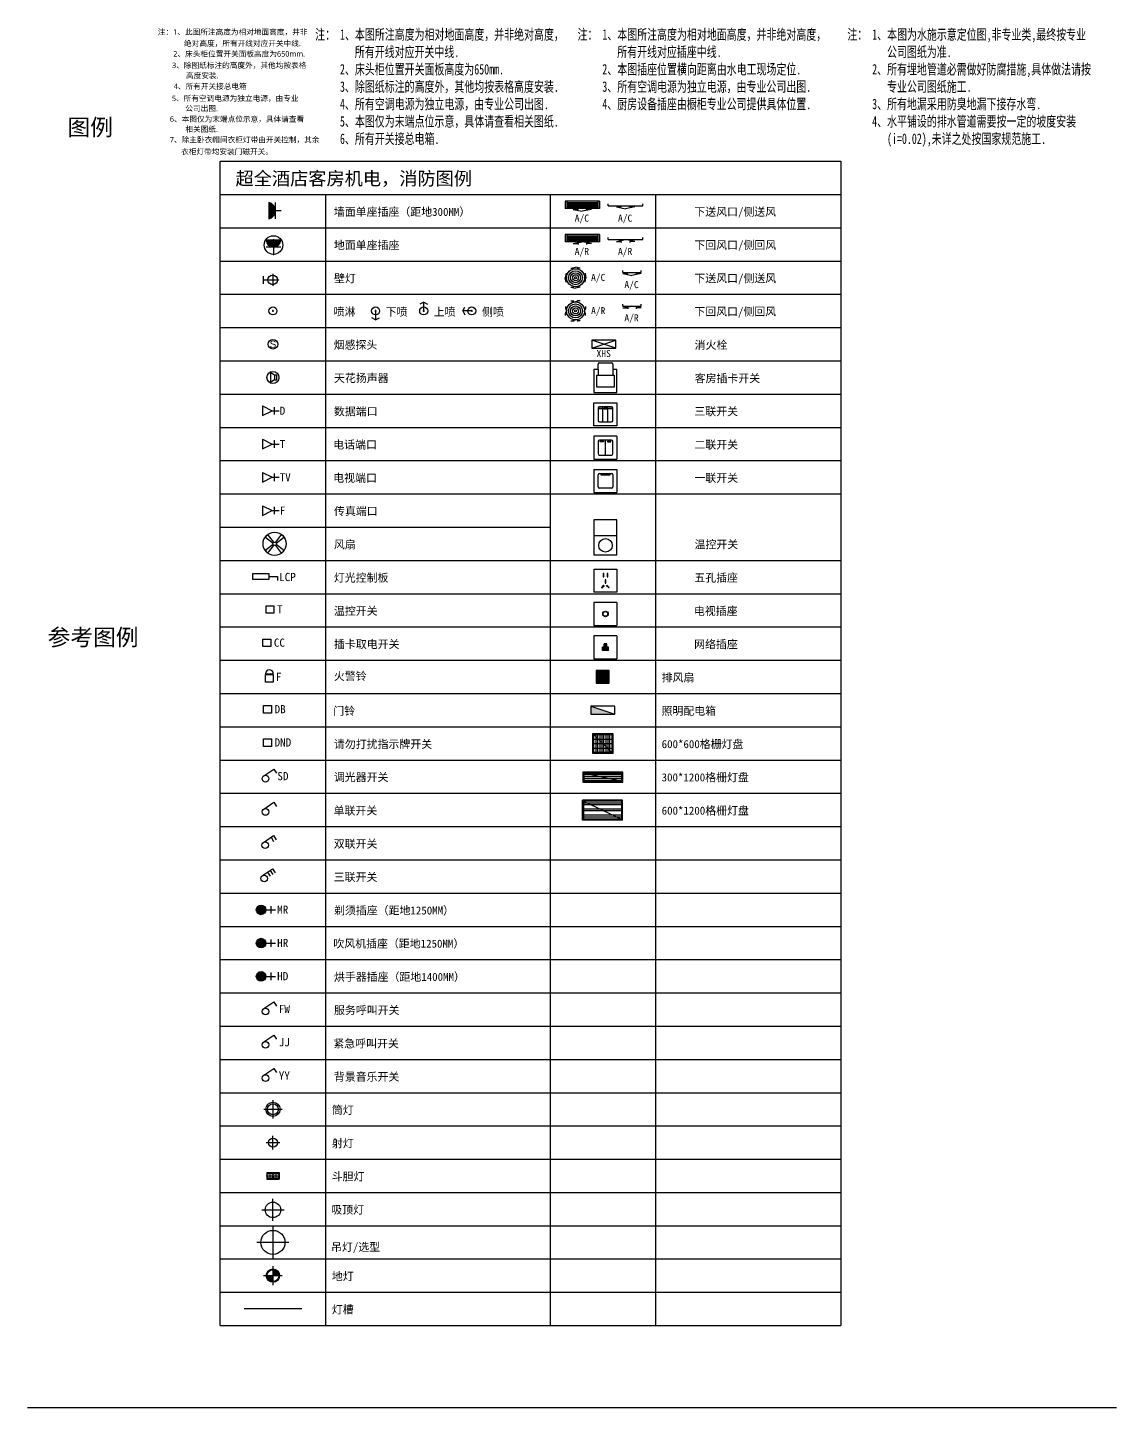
# Model space of a CAD drawing. Header units: millimetres. Extents: x -108685 to 756730, y -311791 to -113.
# Drawn here: x -49350 to -23225, y -223653 to -190552 of the extents above; entities that cross this region are included whole.
import ezdxf
from ezdxf.enums import TextEntityAlignment as Align

# ---------------------------------------------------------------- set-up
doc = ezdxf.new("R2010")
doc.units = ezdxf.units.MM
doc.layers.add('AQ3-【土建墙体】Original_wall', color=160, linetype='Continuous')
doc.layers.add('XX9-【标注引线】Dim', color=44, linetype='Continuous')
doc.styles.add('st', font='SimSun.ttf', dxfattribs={"width": 0.7})
doc.styles.get("Standard").update_dxf_attribs({"font": 'arial.ttf'})
doc.styles.add('文字说明', font='Microsoft YaHei.ttf')
doc.styles.add('黑体', font='simhei.ttf')

msp = doc.modelspace()

# ---------------------------------------------------------------- hatches: boundary and pattern name
at = {"layer": 'XX9-【标注引线】Dim'}
h = msp.add_hatch(color=256, dxfattribs=at)
edge = h.paths.add_edge_path()
edge.add_line((-43560.6, -195138.9), (-43560.6, -194747.8))
edge.add_ellipse((-43606.4, -194943.3), major_axis=(142, -142), ratio=1, start_angle=-31.80759, end_angle=121.80759, ccw=False)
for points in [[(-43624.5, -195646.2, 1), (-43276.2, -195646.2)], [(-35414.3, -205494), (-35414.3, -205413.4), (-35454.6, -205413.4), (-35454.6, -205332.8), (-35515.1, -205332.8), (-35515.1, -205413.4), (-35555.4, -205413.4), (-35555.4, -205494)], [(-43862.3, -211717.6, 1.0000001), (-43631.9, -211717.6, 1.0000001)], [(-43862.3, -212515.6, 1.0000001), (-43631.9, -212515.6, 1.0000001)], [(-43862.3, -213313.6, 1.0000001), (-43631.9, -213313.6, 1.0000001)], [(-43462.7, -220491.9), (-43321.4, -220491.9, 0.4142136), (-43462.7, -220350.5)], [(-43462.7, -220633.2), (-43462.7, -220491.9), (-43604, -220491.9, 0.4142136)]]:
    msp.add_hatch(color=256, dxfattribs=at).paths.add_polyline_path(points)

# ---------------------------------------------------------------- linework, layer by layer
at = {"layer": 'AQ3-【土建墙体】Original_wall'}
msp.add_line((-49349.6, -223653.1), (-23225.1, -223653.1), dxfattribs=at)
at = {"layer": 'XX9-【标注引线】Dim'}
for p, q in [((-44726.7, -221688.9), (-44726.7, -193758.9)), ((-44726.7, -193758.9), (-29838, -193758.9)), ((-29838, -193758.9), (-29838, -221688.9)), ((-44726.7, -221688.9), (-44726.7, -194556.9)), ((-44726.7, -194556.9), (-29838, -194556.9)), ((-42198.7, -194556.9), (-42198.7, -195354.9)), ((-36814.4, -194556.9), (-36814.4, -221688.9)), ((-34286.4, -194556.9), (-34286.4, -195354.9)), ((-43560.6, -194747.8), (-43560.6, -195138.9)), ((-43405.6, -194747.8), (-43405.6, -195138.9)), ((-43405.6, -194943.3), (-43261.7, -194943.3)), ((-35625.1, -194717.7), (-36454.6, -194717.7)), ((-36454.6, -194717.7), (-36454.6, -194890.5)), ((-35625.1, -194890.5), (-36454.6, -194890.5)), ((-36410.7, -194717.7), (-36410.7, -194890.5)), ((-36410.7, -194748.8), (-35669, -194748.8)), ((-36410.7, -194776.5), (-35669, -194776.5)), ((-36410.7, -194804.1), (-35669, -194804.1)), ((-36410.7, -194831.8), (-35669, -194831.8)), ((-36410.7, -194859.4), (-35669, -194859.4)), ((-36261.3, -194912.9), (-36141.8, -194912.9)), ((-36261.3, -194912.9), (-36039.9, -194959.6)), ((-36141.8, -194912.9), (-36141.8, -194890.5)), ((-35818.5, -194912.9), (-36039.9, -194959.6)), ((-35938, -194912.9), (-35938, -194890.5)), ((-35818.5, -194912.9), (-35938, -194912.9)), ((-35669, -194717.7), (-35669, -194890.5)), ((-35625.1, -194717.7), (-35625.1, -194890.5)), ((-35416.7, -194831), (-35416.7, -194783)), ((-35416.7, -194831), (-34587.2, -194831)), ((-35223.3, -194853.4), (-35103.8, -194853.4)), ((-35223.3, -194853.4), (-35001.9, -194900.2)), ((-35103.8, -194853.4), (-35103.8, -194831)), ((-34780.5, -194853.4), (-35001.9, -194900.2)), ((-34900.1, -194853.4), (-34900.1, -194831)), ((-34780.5, -194853.4), (-34900.1, -194853.4)), ((-34587.2, -194831), (-34587.2, -194783)), ((-44726.7, -195354.9), (-29838, -195354.9)), ((-42198.7, -195354.9), (-42198.7, -221688.9)), ((-35625.1, -195515.7), (-36454.6, -195515.7)), ((-36454.6, -195515.7), (-36454.6, -195688.5)), ((-36410.7, -195515.7), (-36410.7, -195688.5)), ((-36410.7, -195546.8), (-35669, -195546.8)), ((-36410.7, -195574.5), (-35669, -195574.5)), ((-36410.7, -195602.1), (-35669, -195602.1)), ((-35669, -195515.7), (-35669, -195688.5)), ((-35625.1, -195515.7), (-35625.1, -195688.5)), ((-35416.7, -195635.5), (-35416.7, -195587.5)), ((-34587.2, -195635.5), (-34587.2, -195587.5)), ((-34286.4, -195354.9), (-34286.4, -221688.9)), ((-43624.5, -195628.8), (-43624.5, -195646.2)), ((-43624.5, -195646.2), (-43276.2, -195646.2)), ((-43276.2, -195820.3), (-43624.5, -195820.3)), ((-43450.4, -195820.3), (-43450.4, -195994.5)), ((-43276.2, -195628.8), (-43276.2, -195646.2)), ((-35625.1, -195688.5), (-36454.6, -195688.5)), ((-36410.7, -195629.8), (-35669, -195629.8)), ((-36410.7, -195657.4), (-35669, -195657.4)), ((-36261.3, -195735.2), (-36039.9, -195688.5)), ((-36261.3, -195735.2), (-36141.8, -195735.2)), ((-36141.8, -195735.2), (-36141.8, -195757.6)), ((-35818.5, -195735.2), (-36039.9, -195688.5)), ((-35938, -195735.2), (-35938, -195757.6)), ((-35818.5, -195735.2), (-35938, -195735.2)), ((-35416.7, -195635.5), (-34587.2, -195635.5)), ((-35223.3, -195682.2), (-35001.9, -195635.5)), ((-35223.3, -195682.2), (-35103.8, -195682.2)), ((-35103.8, -195682.2), (-35103.8, -195704.6)), ((-34780.5, -195682.2), (-35001.9, -195635.5)), ((-34900.1, -195682.2), (-34900.1, -195704.6)), ((-34780.5, -195682.2), (-34900.1, -195682.2)), ((-44726.7, -196152.9), (-29838, -196152.9)), ((-43698.7, -196513), (-43698.7, -196697.3)), ((-43698.7, -196605.1), (-43323.2, -196605.1)), ((-43468.3, -196460.1), (-43468.3, -196750.2)), ((-36429.8, -196441.2), (-36453.1, -196551.9)), ((-36429.8, -196662.6), (-36453.1, -196551.9)), ((-36429.8, -196441.2), (-36429.8, -196500.9)), ((-36429.8, -196500.9), (-36418.6, -196500.9)), ((-36429.8, -196602.8), (-36418.6, -196602.8)), ((-36429.8, -196662.6), (-36429.8, -196602.8)), ((-36313.3, -196324.7), (-36202.6, -196301.3)), ((-36313.3, -196324.7), (-36253.5, -196324.7)), ((-36253.5, -196324.7), (-36253.5, -196335.9)), ((-36091.9, -196324.7), (-36202.6, -196301.3)), ((-36091.9, -196324.7), (-36151.6, -196324.7)), ((-36151.6, -196324.7), (-36151.6, -196335.9)), ((-35975.4, -196500.9), (-35986.6, -196500.9)), ((-35975.4, -196602.8), (-35986.6, -196602.8)), ((-35975.4, -196441.2), (-35975.4, -196500.9)), ((-35975.4, -196441.2), (-35952, -196551.9)), ((-35975.4, -196662.6), (-35952, -196551.9)), ((-35975.4, -196662.6), (-35975.4, -196602.8)), ((-35069.7, -196427), (-35069.7, -196379)), ((-35069.7, -196427), (-34626.9, -196427)), ((-35069.7, -196449.4), (-34950.2, -196449.4)), ((-35069.7, -196449.4), (-34848.3, -196496.2)), ((-34950.2, -196449.4), (-34950.2, -196427)), ((-34626.9, -196449.4), (-34848.3, -196496.2)), ((-34746.4, -196449.4), (-34746.4, -196427)), ((-34626.9, -196449.4), (-34746.4, -196449.4)), ((-34626.9, -196427), (-34626.9, -196379)), ((-36313.3, -196779.1), (-36253.5, -196779.1)), ((-36313.3, -196779.1), (-36202.6, -196802.4)), ((-36253.5, -196779.1), (-36253.5, -196767.9)), ((-36091.9, -196779.1), (-36202.6, -196802.4)), ((-36151.6, -196779.1), (-36151.6, -196767.9)), ((-36091.9, -196779.1), (-36151.6, -196779.1)), ((-44726.7, -196950.9), (-29838, -196950.9)), ((-39846.3, -197139.8), (-39940, -197183.4)), ((-39846.3, -197349.9), (-39846.3, -197139.8)), ((-39846.3, -197139.8), (-39752.6, -197183.4)), ((-38903.6, -197349.9), (-38860, -197256.1)), ((-36441.9, -197239.2), (-36441.9, -197298.9)), ((-36441.9, -197239.2), (-36418.6, -197349.9)), ((-36313.3, -197110.5), (-36253.5, -197110.5)), ((-36313.3, -197110.5), (-36202.6, -197133.9)), ((-36253.5, -197110.5), (-36253.5, -197099.3)), ((-36091.9, -197110.5), (-36202.6, -197133.9)), ((-36151.6, -197110.5), (-36151.6, -197099.3)), ((-36091.9, -197110.5), (-36151.6, -197110.5)), ((-35963.2, -197239.2), (-35986.6, -197349.9)), ((-35963.2, -197239.2), (-35963.2, -197298.9)), ((-35069.7, -197231.5), (-35069.7, -197183.5)), ((-35069.7, -197278.2), (-34848.3, -197231.5)), ((-35069.7, -197231.5), (-34626.9, -197231.5)), ((-35069.7, -197278.2), (-34950.2, -197278.2)), ((-34950.2, -197278.2), (-34950.2, -197300.6)), ((-34626.9, -197278.2), (-34848.3, -197231.5)), ((-34746.4, -197278.2), (-34746.4, -197300.6)), ((-34626.9, -197278.2), (-34746.4, -197278.2)), ((-34626.9, -197231.5), (-34626.9, -197183.5)), ((-40999.1, -197559.9), (-41092.8, -197516.4)), ((-40999.1, -197349.9), (-40999.1, -197559.9)), ((-40999.1, -197559.9), (-40905.4, -197516.4)), ((-38693.5, -197349.9), (-38903.6, -197349.9)), ((-38903.6, -197349.9), (-38860, -197443.6)), ((-36441.9, -197298.9), (-36453.1, -197298.9)), ((-36441.9, -197400.8), (-36453.1, -197400.8)), ((-36441.9, -197460.6), (-36418.6, -197349.9)), ((-36441.9, -197460.6), (-36441.9, -197400.8)), ((-36313.3, -197589.2), (-36202.6, -197565.9)), ((-36313.3, -197589.2), (-36253.5, -197589.2)), ((-36253.5, -197589.2), (-36253.5, -197600.4)), ((-36091.9, -197589.2), (-36202.6, -197565.9)), ((-36091.9, -197589.2), (-36151.6, -197589.2)), ((-36151.6, -197589.2), (-36151.6, -197600.4)), ((-35963.2, -197460.6), (-35986.6, -197349.9)), ((-35963.2, -197298.9), (-35952, -197298.9)), ((-35963.2, -197400.8), (-35952, -197400.8)), ((-35963.2, -197460.6), (-35963.2, -197400.8)), ((-44726.7, -197748.9), (-29838, -197748.9)), ((-35232.3, -198051.9), (-35808.3, -198051.9)), ((-35808.3, -198051.9), (-35808.3, -198243.9)), ((-35232.3, -198242.8), (-35808.3, -198051.9)), ((-35808.3, -198243.9), (-35232.3, -198243.9)), ((-35232.1, -198050.8), (-35808.1, -198050.8)), ((-35808.1, -198050.8), (-35808.1, -198242.8)), ((-35808.1, -198242.8), (-35232.3, -198051.9)), ((-35808.1, -198242.8), (-35232.1, -198242.8)), ((-35232.3, -198243.9), (-35232.3, -198051.9)), ((-35232.1, -198242.8), (-35232.1, -198050.8)), ((-44726.7, -198546.9), (-29838, -198546.9)), ((-35627.4, -198595.2), (-35342.3, -198595.2)), ((-43515.5, -199061.1), (-43515.5, -198830.7)), ((-43429.1, -198888.3), (-43515.5, -198830.7)), ((-43429.1, -198888.3), (-43429.1, -199003.5)), ((-43371.5, -198888.3), (-43429.1, -198888.3)), ((-43371.5, -199003.5), (-43371.5, -198888.3)), ((-35659.8, -198757.2), (-35760.2, -198757.2)), ((-35760.2, -198757.2), (-35760.2, -199308)), ((-35695.4, -199178.4), (-35695.4, -198886.8)), ((-35695.4, -198886.8), (-35274.2, -198886.8)), ((-35659.8, -198757.2), (-35659.8, -198627.6)), ((-35659.8, -198757.2), (-35659.8, -198886.8)), ((-35309.9, -198627.6), (-35309.9, -198757.2)), ((-35209.4, -198757.2), (-35309.9, -198757.2)), ((-35309.9, -198757.2), (-35309.9, -198886.8)), ((-35274.2, -198886.8), (-35274.2, -199178.4)), ((-35209.4, -199308), (-35209.4, -198757.2)), ((-35209.4, -199308), (-35209.4, -198757.2)), ((-43429.1, -199003.5), (-43515.5, -199061.1)), ((-43428.9, -199002.4), (-43515.3, -199060)), ((-43429.1, -199003.5), (-43371.5, -199003.5)), ((-43428.9, -199002.4), (-43371.3, -199002.4)), ((-35274.2, -199178.4), (-35695.4, -199178.4)), ((-44726.7, -199344.9), (-29838, -199344.9)), ((-35760.2, -199308), (-35209.4, -199308)), ((-35760.2, -200106), (-35760.2, -199555.2)), ((-35760.2, -199555.2), (-35209.4, -199555.2)), ((-35760.2, -200106), (-35760.2, -199555.2)), ((-35209.4, -199555.2), (-35209.4, -200106)), ((-43712.9, -199629), (-43482.5, -199744.2)), ((-43712.9, -199629), (-43712.9, -199859.4)), ((-43712.9, -199859.4), (-43482.5, -199744.2)), ((-43482.5, -199744.2), (-43316.2, -199744.2)), ((-43430.9, -199654.4), (-43430.9, -199834.1)), ((-35663, -199684.8), (-35663, -199976.4)), ((-35644.7, -199694.7), (-35644.7, -199678.6)), ((-35644.7, -199678.6), (-35562.6, -199678.6)), ((-35562.6, -199694.7), (-35644.7, -199694.7)), ((-35339, -199652.4), (-35630.6, -199652.4)), ((-35562.6, -199678.6), (-35562.6, -199694.7)), ((-35544.2, -200008.8), (-35544.2, -199652.4)), ((-35443.8, -199678.6), (-35525.9, -199678.6)), ((-35525.9, -199678.6), (-35525.9, -199694.7)), ((-35525.9, -199694.7), (-35443.8, -199694.7)), ((-35443.8, -199694.7), (-35443.8, -199678.6)), ((-35425.4, -200008.8), (-35425.4, -199652.4)), ((-35407.1, -199694.7), (-35407.1, -199678.6)), ((-35407.1, -199678.6), (-35325, -199678.6)), ((-35325, -199694.7), (-35407.1, -199694.7)), ((-35325, -199678.6), (-35325, -199694.7)), ((-35306.6, -199976.4), (-35306.6, -199684.8)), ((-44726.7, -200142.9), (-29838, -200142.9)), ((-35209.4, -200106), (-35760.2, -200106)), ((-35630.6, -200008.8), (-35339, -200008.8)), ((-43712.9, -200427), (-43482.5, -200542.2)), ((-43712.9, -200427), (-43712.9, -200657.4)), ((-43712.9, -200657.4), (-43482.5, -200542.2)), ((-43482.5, -200542.2), (-43316.2, -200542.2)), ((-43430.9, -200452.4), (-43430.9, -200632.1)), ((-35760.2, -200353.2), (-35760.2, -200904)), ((-35209.4, -200353.2), (-35760.2, -200353.2)), ((-35663, -200482.8), (-35663, -200774.4)), ((-35339, -200450.4), (-35630.6, -200450.4)), ((-35615, -200492.7), (-35615, -200476.6)), ((-35615, -200476.6), (-35532.9, -200476.6)), ((-35532.9, -200492.7), (-35615, -200492.7)), ((-35532.9, -200476.6), (-35532.9, -200492.7)), ((-35484.8, -200806.8), (-35484.8, -200450.4)), ((-35354.7, -200476.6), (-35436.8, -200476.6)), ((-35436.8, -200476.6), (-35436.8, -200492.7)), ((-35436.8, -200492.7), (-35354.7, -200492.7)), ((-35354.7, -200492.7), (-35354.7, -200476.6)), ((-35306.6, -200774.4), (-35306.6, -200482.8)), ((-35209.4, -200353.2), (-35209.4, -200904)), ((-35760.2, -200904), (-35209.4, -200904)), ((-35630.6, -200806.8), (-35339, -200806.8)), ((-44726.7, -200940.9), (-29838, -200940.9)), ((-43712.9, -201225), (-43482.5, -201340.2)), ((-43712.9, -201225), (-43712.9, -201455.4)), ((-43430.9, -201250.4), (-43430.9, -201430.1)), ((-35760.2, -201151.2), (-35760.2, -201702)), ((-35760.2, -201151.2), (-35209.4, -201151.2)), ((-35630.6, -201248.4), (-35339, -201248.4)), ((-35209.4, -201151.2), (-35209.4, -201702)), ((-43712.9, -201455.4), (-43482.5, -201340.2)), ((-43482.5, -201340.2), (-43316.2, -201340.2)), ((-35663, -201572.4), (-35663, -201280.8)), ((-35589.7, -201290.7), (-35589.7, -201274.6)), ((-35589.7, -201274.6), (-35380, -201274.6)), ((-35380, -201290.7), (-35589.7, -201290.7)), ((-35380, -201274.6), (-35380, -201290.7)), ((-35306.6, -201280.8), (-35306.6, -201572.4)), ((-44726.7, -201738.9), (-29838, -201738.9)), ((-35760.2, -201702), (-35209.4, -201702)), ((-35760.2, -201702), (-35209.4, -201702)), ((-35339, -201604.8), (-35630.6, -201604.8)), ((-43712.9, -202023), (-43482.5, -202138.2)), ((-43712.9, -202023), (-43712.9, -202253.4)), ((-43712.9, -202253.4), (-43482.5, -202138.2)), ((-43482.5, -202138.2), (-43316.2, -202138.2)), ((-43430.9, -202048.4), (-43430.9, -202228.1)), ((-44726.7, -202536.9), (-36814.4, -202536.9)), ((-35760.2, -202358.2), (-35760.2, -203200.6)), ((-35209.4, -202358.2), (-35760.2, -202358.2)), ((-35209.4, -203200.6), (-35209.4, -202358.2)), ((-43624.8, -202791.7), (-43459.3, -202917.5)), ((-43440.4, -202898.6), (-43566.2, -202733.1)), ((-43277.9, -202733.1), (-43403.7, -202898.6)), ((-43384.7, -202917.5), (-43219.3, -202791.7)), ((-35209.4, -202747), (-35760.2, -202747)), ((-43459.3, -202954.2), (-43624.8, -203080.1)), ((-43566.2, -203138.6), (-43440.4, -202973.2)), ((-43403.7, -202973.2), (-43277.9, -203138.6)), ((-43219.3, -203080.1), (-43384.7, -202954.2)), ((-35760.2, -203200.6), (-35209.4, -203200.6)), ((-44726.7, -203334.9), (-29838, -203334.9)), ((-35760.2, -203545.2), (-35209.4, -203545.2)), ((-35760.2, -203545.2), (-35760.2, -204096)), ((-35209.4, -203545.2), (-35209.4, -204096)), ((-43553, -203653.6), (-43953, -203653.6)), ((-43953, -203653.6), (-43953, -203787.6)), ((-43953, -203787.6), (-43553, -203787.6)), ((-43553, -203787.6), (-43553, -203653.6)), ((-43553, -203720.6), (-43357.4, -203720.6)), ((-43357.4, -203720.6), (-43357.4, -203818.8)), ((-35525.1, -203651.4), (-35541.7, -203651.4)), ((-35541.7, -203651.4), (-35541.7, -203725.2)), ((-35541.7, -203725.2), (-35525.1, -203725.2)), ((-35525.1, -203725.2), (-35525.1, -203651.4)), ((-35476.5, -203802.7), (-35493.1, -203802.7)), ((-35493.1, -203802.7), (-35493.1, -203876.5)), ((-35493.1, -203876.5), (-35476.5, -203876.5)), ((-35476.5, -203876.5), (-35476.5, -203802.7)), ((-35427.9, -203651.4), (-35444.5, -203651.4)), ((-35444.5, -203651.4), (-35444.5, -203725.2)), ((-35444.5, -203725.2), (-35427.9, -203725.2)), ((-35427.9, -203725.2), (-35427.9, -203651.4)), ((-44726.7, -204132.9), (-29838, -204132.9)), ((-35209.4, -204096), (-35760.2, -204096)), ((-35530.3, -203929.5), (-35582.5, -203981.7)), ((-35582.5, -203981.7), (-35570.8, -203993.4)), ((-35570.8, -203993.4), (-35518.6, -203941.2)), ((-35518.6, -203941.2), (-35530.3, -203929.5)), ((-35459.4, -203941.2), (-35447.7, -203929.5)), ((-35407.2, -203993.4), (-35459.4, -203941.2)), ((-35447.7, -203929.5), (-35395.5, -203981.7)), ((-35395.5, -203981.7), (-35407.2, -203993.4)), ((-43625.1, -204421.9), (-43438.9, -204421.9)), ((-43625.1, -204602.9), (-43625.1, -204421.9)), ((-43438.9, -204421.9), (-43438.9, -204602.9)), ((-35760.2, -204343.2), (-35760.2, -204894)), ((-35209.4, -204343.2), (-35760.2, -204343.2)), ((-35209.4, -204343.2), (-35209.4, -204894)), ((-43438.9, -204602.9), (-43625.1, -204602.9)), ((-44726.7, -204930.9), (-29838, -204930.9)), ((-43703.2, -205219.9), (-43517, -205219.9)), ((-43703.2, -205400.9), (-43703.2, -205219.9)), ((-43517, -205219.9), (-43517, -205400.9)), ((-35760.2, -204894), (-35209.4, -204894)), ((-35760.2, -205141.2), (-35760.2, -205692)), ((-35209.4, -205141.2), (-35760.2, -205141.2)), ((-35209.4, -205141.2), (-35209.4, -205692)), ((-43517, -205400.9), (-43703.2, -205400.9)), ((-35555.4, -205494), (-35555.4, -205413.4)), ((-35515.1, -205413.4), (-35555.4, -205413.4)), ((-35414.3, -205494), (-35555.4, -205494)), ((-35454.6, -205332.8), (-35515.1, -205332.8)), ((-35515.1, -205413.4), (-35515.1, -205332.8)), ((-35454.6, -205413.4), (-35454.6, -205332.8)), ((-35414.3, -205413.4), (-35454.6, -205413.4)), ((-35414.3, -205494), (-35414.3, -205413.4)), ((-44726.7, -205728.9), (-29838, -205728.9)), ((-35760.2, -205692), (-35209.4, -205692)), ((-43639.7, -206051.5), (-43453.5, -206051.5)), ((-43639.7, -206073), (-43453.5, -206073)), ((-43639.7, -206254), (-43639.7, -206073)), ((-43453.5, -206073), (-43453.5, -206254)), ((-35395.6, -205973.1), (-35705.2, -205973.1)), ((-35705.2, -205973.1), (-35705.2, -206282.7)), ((-35405.2, -205982.7), (-35695.6, -206273.1)), ((-35695.6, -205982.7), (-35405.2, -206273.1)), ((-35405.2, -205982.7), (-35695.6, -205982.7)), ((-35695.6, -205982.7), (-35695.6, -206273.1)), ((-35673.4, -206004.8), (-35428.3, -206004.8)), ((-35673.4, -206250), (-35673.4, -206004.8)), ((-35644.6, -206033.6), (-35457.1, -206033.6)), ((-35644.6, -206221.2), (-35644.6, -206033.6)), ((-35615.8, -206062.4), (-35485.9, -206062.4)), ((-35615.8, -206192.4), (-35615.8, -206062.4)), ((-35485.9, -206192.4), (-35615.8, -206192.4)), ((-35587, -206091.2), (-35514.7, -206091.2)), ((-35587, -206163.6), (-35587, -206091.2)), ((-35514.7, -206163.6), (-35587, -206163.6)), ((-35514.7, -206091.2), (-35514.7, -206163.6)), ((-35485.9, -206062.4), (-35485.9, -206192.4)), ((-35457.1, -206033.6), (-35457.1, -206221.2)), ((-35428.3, -206004.8), (-35428.3, -206250)), ((-35405.2, -206273.1), (-35405.2, -205982.7)), ((-35395.6, -206282.7), (-35395.6, -205973.1)), ((-44726.7, -206526.9), (-29838, -206526.9)), ((-43453.5, -206254), (-43639.7, -206254)), ((-35705.2, -206282.7), (-35395.6, -206282.7)), ((-35695.6, -206273.1), (-35405.2, -206273.1)), ((-35428.3, -206250), (-35673.4, -206250)), ((-35457.1, -206221.2), (-35644.6, -206221.2)), ((-43686.7, -206815.9), (-43500.5, -206815.9)), ((-43686.7, -206996.9), (-43686.7, -206815.9)), ((-43500.5, -206815.9), (-43500.5, -206996.9)), ((-35838.4, -206829.9), (-35262.4, -207021.9)), ((-35262.4, -206829.9), (-35838.4, -206829.9)), ((-35838.4, -206829.9), (-35838.4, -207021.9)), ((-35838.2, -206828.8), (-35262.2, -207020.8)), ((-35262.2, -206828.8), (-35838.2, -206828.8)), ((-35838.2, -206828.8), (-35838.2, -207020.8)), ((-35835.2, -206829.9), (-35262.4, -207021.9)), ((-35262.4, -207021.9), (-35262.4, -206829.9)), ((-35262.2, -207020.8), (-35262.2, -206828.8)), ((-43500.5, -206996.9), (-43686.7, -206996.9)), ((-35838.4, -207021.9), (-35262.4, -207021.9)), ((-35838.2, -207020.8), (-35262.2, -207020.8)), ((-44726.7, -207324.9), (-29838, -207324.9)), ((-35790.7, -207968.8, 0), (-35790.7, -207488.8, 0)), ((-35790.7, -207488.8, 0), (-35310.7, -207488.8, 0)), ((-35766.7, -207944.8, 0), (-35766.7, -207512.8, 0)), ((-35766.7, -207512.8, 0), (-35334.7, -207512.8, 0)), ((-35334.7, -207944.8, 0), (-35766.7, -207512.8, 0)), ((-35715.5, -207512.8, 0), (-35715.5, -207944.8, 0)), ((-35673.9, -207512.8, 0), (-35673.9, -207944.8, 0)), ((-35622.7, -207512.8, 0), (-35622.7, -207944.8, 0)), ((-35571.5, -207512.8, 0), (-35571.5, -207944.8, 0)), ((-35529.9, -207512.8, 0), (-35529.9, -207944.8, 0)), ((-35478.7, -207512.8, 0), (-35478.7, -207944.8, 0)), ((-35427.5, -207512.8, 0), (-35427.5, -207944.8, 0)), ((-35385.9, -207512.8, 0), (-35385.9, -207944.8, 0)), ((-35334.7, -207512.8, 0), (-35334.7, -207944.8, 0)), ((-35310.7, -207488.8, 0), (-35310.7, -207968.8, 0)), ((-43686.7, -207613.9), (-43500.5, -207613.9)), ((-43686.7, -207794.9), (-43686.7, -207613.9)), ((-43500.5, -207794.9), (-43686.7, -207794.9)), ((-43500.5, -207613.9), (-43500.5, -207794.9)), ((-35766.7, -207620.8, 0), (-35334.7, -207620.8, 0)), ((-35766.7, -207728.8, 0), (-35334.7, -207728.8, 0)), ((-35766.7, -207836.8, 0), (-35334.7, -207836.8, 0)), ((-44726.7, -208122.9), (-29838, -208122.9)), ((-35310.7, -207968.8, 0), (-35790.7, -207968.8, 0)), ((-35334.7, -207944.8, 0), (-35766.7, -207944.8, 0)), ((-43682.8, -208501.6), (-43441.8, -208339.7)), ((-43441.8, -208339.7), (-43379.7, -208438.3)), ((-35067.6, -208414.1), (-36027.6, -208414.1)), ((-36027.6, -208414.1), (-36027.6, -208654.1)), ((-35091.6, -208630.1), (-36003.6, -208438.1)), ((-35091.6, -208438.1), (-36003.6, -208438.1)), ((-36003.6, -208438.1), (-36003.6, -208630.1)), ((-36003.6, -208465.3), (-35091.6, -208465.3)), ((-36003.6, -208506.9), (-35091.6, -208506.9)), ((-35091.6, -208630.1), (-35091.6, -208438.1)), ((-35067.6, -208654.1), (-35067.6, -208414.1)), ((-36027.6, -208654.1), (-35067.6, -208654.1)), ((-36003.6, -208561.3), (-35091.6, -208561.3)), ((-36003.6, -208602.9), (-35091.6, -208602.9)), ((-36003.6, -208630.1), (-35091.6, -208630.1)), ((-44726.7, -208920.9), (-29838, -208920.9)), ((-43682.8, -209299.6), (-43441.8, -209137.7)), ((-43441.8, -209137.7), (-43379.7, -209236.3)), ((-36035.6, -209564.2), (-36035.6, -209084.2)), ((-35075.6, -209084.2), (-36035.6, -209084.2)), ((-35099.6, -209108.2), (-36011.6, -209108.2)), ((-36011.6, -209108.2), (-35099.6, -209540.2)), ((-36011.6, -209108.2), (-36011.6, -209540.2)), ((-35099.6, -209158.2), (-36011.6, -209158.2)), ((-35099.6, -209108.2), (-35099.6, -209540.2)), ((-35075.6, -209564.2), (-35075.6, -209084.2)), ((-35099.6, -209199.8), (-36011.6, -209199.8)), ((-35099.6, -209303.4), (-36011.6, -209303.4)), ((-35099.6, -209345), (-36011.6, -209345)), ((-35099.6, -209448.5), (-36011.6, -209448.5)), ((-35099.6, -209490.1), (-36011.6, -209490.1)), ((-44726.7, -209718.9), (-29838, -209718.9)), ((-35075.6, -209564.2), (-36035.6, -209564.2)), ((-35099.6, -209540.2), (-36011.6, -209540.2)), ((-43690.3, -210097.6), (-43449.3, -209935.7)), ((-43507.8, -209975.1), (-43445.7, -210073.6)), ((-43449.3, -209935.7), (-43387.1, -210034.3)), ((-44726.7, -210516.9), (-29838, -210516.9)), ((-43714, -210895.6), (-43473, -210733.7)), ((-43590.1, -210812.4), (-43527.9, -210910.9)), ((-43531.5, -210773.1), (-43469.4, -210871.6)), ((-43473, -210733.7), (-43410.9, -210832.3)), ((-44726.7, -211314.9), (-29838, -211314.9)), ((-43631.9, -211717.6), (-43402.6, -211717.6)), ((-43517.3, -211627.7), (-43517.3, -211807.4)), ((-44726.7, -212112.9), (-29838, -212112.9)), ((-43517.3, -212425.7), (-43517.3, -212605.4)), ((-43631.9, -212515.6), (-43402.6, -212515.6)), ((-44726.7, -212910.9), (-29838, -212910.9)), ((-43631.9, -213313.6), (-43402.6, -213313.6)), ((-43517.3, -213223.7), (-43517.3, -213403.4)), ((-44726.7, -213708.9), (-29838, -213708.9)), ((-43682.8, -214087.6), (-43441.8, -213925.7)), ((-43441.8, -213925.7), (-43379.7, -214024.3)), ((-44726.7, -214506.9), (-29838, -214506.9)), ((-43682.8, -214885.6), (-43441.8, -214723.7)), ((-43441.8, -214723.7), (-43379.7, -214822.3)), ((-44726.7, -215304.9), (-29838, -215304.9)), ((-43682.8, -215683.6), (-43441.8, -215521.7)), ((-43441.8, -215521.7), (-43379.7, -215620.3)), ((-44726.7, -216102.9), (-29838, -216102.9)), ((-43462.7, -216280.4), (-43462.7, -216723.3)), ((-43684.2, -216501.9), (-43241.3, -216501.9)), ((-44726.7, -216900.9), (-29838, -216900.9)), ((-43462.7, -217465.2), (-43462.7, -217135.4)), ((-43627.6, -217298.3), (-43297.9, -217298.3)), ((-44726.7, -217698.9), (-29838, -217698.9)), ((-43610.9, -218019.5), (-43462.1, -218019.5)), ((-43610.9, -218019.5), (-43610.9, -218174.1)), ((-43606.1, -218024.3), (-43462.1, -218024.3)), ((-43606.1, -218024.3), (-43606.1, -218168.3)), ((-43606.1, -218096.3), (-43462.1, -218096.3)), ((-43534.1, -218024.3), (-43534.1, -218168.3)), ((-43462.3, -218025.3), (-43462.3, -218169.3)), ((-43462.3, -218025.3), (-43462.3, -218169.3)), ((-43462.1, -218019.5), (-43313.3, -218019.5)), ((-43462.1, -218024.3), (-43318.1, -218024.3)), ((-43462.1, -218096.3), (-43318.1, -218096.3)), ((-43390.1, -218024.3), (-43390.1, -218168.3)), ((-43318.1, -218024.3), (-43318.1, -218168.3)), ((-43318.1, -218024.3), (-43318.1, -218168.3)), ((-43313.3, -218019.5), (-43313.3, -218174.1)), ((-43610.9, -218174.1), (-43462.3, -218174.1)), ((-43606.3, -218169.3), (-43462.3, -218169.3)), ((-43462.3, -218169.3), (-43318.3, -218169.3)), ((-43462.3, -218174.1), (-43313.3, -218174.1)), ((-44726.7, -218496.9), (-29838, -218496.9)), ((-43462.7, -219181.1), (-43462.7, -218647.8)), ((-43729.4, -218914.4), (-43196.1, -218914.4)), ((-44726.7, -219294.9), (-29838, -219294.9)), ((-43462.7, -219309.6), (-43462.7, -220077.6)), ((-43846.5, -219692.6), (-43078.5, -219692.6)), ((-44726.7, -220092.9), (-29838, -220092.9)), ((-43462.7, -220266.9), (-43462.7, -220716.8)), ((-43687.7, -220491.9), (-43237.8, -220491.9)), ((-44726.7, -220890.9), (-29838, -220890.9)), ((-42771.5, -221289.9), (-44153.9, -221289.9)), ((-44726.7, -221688.9), (-29838, -221688.9))]:
    msp.add_line(p, q, dxfattribs=at)
for centre, radius in [((-43450.4, -195768.7), 223.3), ((-43468.3, -196605.1), 115.2), ((-36202.6, -196551.9), 216), ((-36202.6, -196551.9), 168), ((-36202.6, -196551.9), 120), ((-36202.6, -196551.9), 72), ((-36202.6, -196551.9), 24), ((-43462.7, -197349.9), 96), ((-40999.1, -197349.9), 96), ((-39846.3, -197349.9), 96), ((-38693.5, -197349.9), 96), ((-36202.6, -197349.9), 216), ((-36202.6, -197349.9), 168), ((-36202.6, -197349.9), 120), ((-36202.6, -197349.9), 72), ((-36202.6, -197349.9), 24), ((-43462.7, -198147.9), 115.2), ((-43462.7, -198945.9), 144), ((-43422, -202935.9), 277.2), ((-43422, -202935.9), 41.6), ((-35484.8, -202973.8), 162), ((-35484.8, -204618.6), 66.7), ((-35484.8, -204618.6), 55.8), ((-43641.3, -208570.7), 80.6), ((-43641.3, -209368.7), 80.6), ((-43648.7, -210166.7), 80.6), ((-43672.4, -210964.7), 80.6), ((-43747.1, -211717.6), 115.2), ((-43747.1, -212515.6), 115.2), ((-43747.1, -213313.6), 115.2), ((-43641.3, -214156.7), 80.6), ((-43641.3, -214954.7), 80.6), ((-43641.3, -215752.7), 80.6), ((-43462.7, -216501.9), 169.7), ((-43462.7, -216501.9), 130.5), ((-43462.7, -217300.3), 108.9), ((-43534.3, -218097.3), 72), ((-43390.3, -218097.3), 72), ((-43462.7, -218914.4), 185.8), ((-43462.7, -219693.6), 288), ((-43462.7, -220491.9), 160.5), ((-43462.7, -220491.9), 141.3)]:
    msp.add_circle(centre, radius, dxfattribs=at)
for centre, radius, start, end in [((-43606.4, -194943.3), 200.8, 283.19241, 76.80759), ((-43450.4, -195646.2), 174.1, 180, 0), ((-43462.7, -197349.9), 12, 0, 180), ((-43462.7, -197349.9), 12, 180, 0), ((-40999.1, -197349.9), 12, 0, 180), ((-40999.1, -197349.9), 12, 180, 0), ((-39846.3, -197349.9), 12, 0, 180), ((-39846.3, -197349.9), 12, 180, 0), ((-38693.5, -197349.9), 12, 90, 270), ((-38693.5, -197349.9), 12, 270, 90), ((-35627.4, -198627.6), 32.4, 90, 180), ((-35342.3, -198627.6), 32.4, 0, 90), ((-35630.6, -199684.8), 32.4, 90, 180), ((-35339, -199684.8), 32.4, 0, 90), ((-35630.6, -199976.4), 32.4, 180, 270), ((-35339, -199976.4), 32.4, 270, 0), ((-35630.6, -200482.8), 32.4, 90, 180), ((-35339, -200482.8), 32.4, 0, 90), ((-35630.6, -200774.4), 32.4, 180, 270), ((-35339, -200774.4), 32.4, 270, 0), ((-35630.6, -201280.8), 32.4, 90, 180), ((-35339, -201280.8), 32.4, 0, 90), ((-35630.6, -201572.4), 32.4, 180, 270), ((-35339, -201572.4), 32.4, 270, 0), ((-43608.1, -202769.6), 27.7, 138.20943, 232.75381), ((-43422, -202935.9), 277.2, 131.79057, 138.20943), ((-43588.3, -202749.9), 27.7, 37.24472, 131.79057), ((-43255.8, -202749.9), 27.7, 48.20943, 142.75381), ((-43422, -202935.9), 277.2, 41.79057, 48.20943), ((-43236, -202769.6), 27.7, 307.24472, 41.79057), ((-43608.1, -203102.1), 27.7, 127.24472, 221.79057), ((-43422, -202935.9), 277.2, 221.79057, 228.20943), ((-43588.3, -203121.9), 27.7, 228.20943, 322.75381), ((-43255.8, -203121.9), 27.7, 217.24472, 311.79057), ((-43422, -202935.9), 277.2, 311.79057, 318.20943), ((-43236, -203102.1), 27.7, 318.20943, 52.75381), ((-43546.6, -206051.5), 93.1, 0, 180)]:
    msp.add_arc(centre, radius, start, end, dxfattribs=at)
for p in [(-43450.4, -195646.2), (-43450.4, -195994.5)]:
    msp.add_point(p, dxfattribs=at)
for points in [[(-35838.4, -206829.9), (-35838.4, -207021.9), (-35262.4, -207021.9)], [(-35838.2, -206828.8), (-35838.2, -207020.8), (-35262.2, -207020.8)]]:
    msp.add_solid(points, dxfattribs=at)

# ---------------------------------------------------------------- texts
at = {"color": 2, "style": '文字说明'}
for s, p in [('注：1、此图所注高度为相对地面高度，并非', (-44429.9, -190654.6)), ('绝对高度，所有开线对应开关中线.', (-44194.6, -190929.1)), ('2、床头柜位置开关面板高度为650mm.', (-44273, -191178.2)), ('3、除图纸标注的高度外，其他均按表格', (-44273, -191455.5)), ('高度安装.', (-45157.3, -191698.9)), ('4、所有开关接总电箱', (-44967.4, -191957)), ('5、所有空调电源为独立电源，由专业', (-44368.5, -192246.9)), ('公司出图.', (-45173.7, -192486.9)), ('6、本图仅为末端点位示意，具体请查看', (-44324.7, -192744.8)), ('相关图纸.', (-45173.7, -192984.8)), ('7、除主卧衣帽间衣柜灯带由开关控制，其余', (-44142.2, -193240.3)), ('衣柜灯带均安装门磁开关。', (-44563.1, -193523.9))]:
    msp.add_text(s, height=131.25, dxfattribs=at).set_placement(p, align=Align.MIDDLE)
at = {"color": 44, "style": '黑体'}
for s, p in [('图例', (-48392.5, -193143.9)), ('参考图例', (-48869.9, -205378.4))]:
    msp.add_text(s, height=400, dxfattribs=at).set_placement(p)
at = {"color": 2, "linetype": 'Continuous', "char_height": 250, "attachment_point": 1, "style": 'st'}
for s, heights, insert in [('注： 1、本图所注高度为相对地面高度，并非绝对高度，\\P        所有开线对应开关中线. \\P     2、床头柜位置开关面板高度为650mm.\\P     3、除图纸标注的高度外，其他均按表格高度安装.\\P     4、所有空调电源为独立电源，由专业公司出图.\\P     5、本图仅为末端点位示意，具体请查看相关图纸.\\P     6、所有开关接总电箱.       ', [3291.6], (-42450, -190592.6)), ('注： 1、本图所注高度为相对地面高度，并非绝对高度，\\P        所有开线对应插座中线. \\P     2、本图插座位置横向距离由水电工现场定位.\\P     3、所有空调电源为独立电源，由专业公司出图.\\P     4、厨房设备插座由橱柜专业公司提供具体位置.       ', [2757.7], (-36155.3, -190592.6)), ('注： 1、本图为水施示意定位图,非专业类,最终按专业\\P        公司图纸为准. \\P     2、所有埋地管道必需做好防腐措施,具体做法请按\\P        专业公司图纸施工.\\P     3、所有地漏采用防臭地漏下接存水弯.\\P     4、水平铺设的排水管道需要按一定的坡度安装\\P        (i=0.02),未详之处按国家规范施工.       ', [3694.1], (-29680.8, -190592.6))]:
    msp.add_mtext_dynamic_manual_height_columns(s, width=6132.053, gutter_width=78.7, heights=heights, dxfattribs=dict(at, insert=insert))
at = {"layer": 'XX9-【标注引线】Dim', "style": '黑体'}
for s, height, p in [('超全酒店客房机电，消防图例', 320, (-44360.6, -194331.5)), ('墙面单座插座（距地300MM）', 192, (-42000.4, -195069.2)), ('下送风口/侧送风', 192, (-33351.6, -195067.1)), ('A/C', 168, (-36221.8, -195206.4)), ('A/C', 168, (-35183.9, -195206.4)), ('地面单座插座', 192, (-42000.4, -195867.2)), ('A/R', 168, (-36221.8, -196004.4)), ('A/R', 168, (-35183.9, -196004.4)), ('下回风口/侧回风', 192, (-33351.6, -195865.1)), ('壁灯', 192, (-41997.2, -196666.3)), ('A/C', 168, (-35829.5, -196628.7)), ('下送风口/侧送风', 192, (-33351.6, -196663.1)), ('A/C', 168, (-35030.2, -196802.4)), ('喷淋', 192, (-42005.8, -197462.1)), ('下喷', 192, (-40758.9, -197467.2)), ('上喷', 192, (-39603.9, -197467.2)), ('侧喷', 192, (-38444.6, -197467.2)), ('A/R', 168, (-35829.5, -197426.7)), ('下回风口/侧回风', 192, (-33351.6, -197461.1)), ('A/R', 168, (-35030.2, -197600.4)), ('烟感探头', 192, (-42004.7, -198260.1)), ('消火栓', 192, (-33345.1, -198261.2)), ('XHS', 168, (-35698.9, -198454.5)), ('天花扬声器', 192, (-41998.2, -199058.1)), ('客房插卡开关', 192, (-33344, -199061.4)), ('D', 192, (-43298.3, -199839.5)), ('数据端口', 192, (-42000.4, -199856.1)), ('三联开关', 192, (-33350.5, -199856.1)), ('T', 192, (-43298.3, -200637.5)), ('电话端口', 192, (-42016.6, -200654.1)), ('二联开关', 192, (-33349.4, -200654.1)), ('TV', 192, (-43298.3, -201435.5)), ('电视端口', 192, (-42016.6, -201452.1)), ('一联开关', 192, (-33349.4, -201452.1)), ('F', 192, (-43299.4, -202233.5)), ('传真端口', 192, (-41997.2, -202250.1)), ('风扇', 192, (-42000.4, -203049.2)), ('温控开关', 192, (-33346.2, -203047.1)), ('LCP', 196.56, (-43314.5, -203830.5)), ('灯光控制板', 192, (-42000.4, -203846.1)), ('五孔插座', 192, (-33352.6, -203846.1)), ('T', 196.6, (-43363.4, -204607)), ('温控开关', 192, (-42000.4, -204643.1)), ('电视插座', 192, (-33362.3, -204644.1)), ('CC', 196.56, (-43441.5, -205405)), ('插卡取电开关', 192, (-41998.2, -205441.1)), ('网络插座', 192, (-33358, -205442.1)), ('F', 196.6, (-43392.3, -206226.8)), ('火警铃', 192, (-42000.4, -206206.3)), ('排风扇', 192, (-34135.7, -206241.2)), ('DB', 196.56, (-43425, -207001)), ('门铃', 192, (-42014.4, -207041.4)), ('照明配电箱', 192, (-34140, -207040.3)), ('DND', 196.56, (-43425, -207799)), ('请勿打扰指示牌开关', 192, (-42000.4, -207838.3)), ('600*600格栅灯盘', 192, (-34135.7, -207837.2)), ('SD', 196.56, (-43357.7, -208607.2)), ('调光器开关', 192, (-42001.5, -208630.9)), ('300*1200格栅灯盘', 192, (-34136.8, -208635.2)), ('单联开关', 192, (-42006.9, -209433.2)), ('600*1200格栅灯盘', 192, (-34135.7, -209433.2)), ('双联开关', 192, (-42003.6, -210230.1)), ('三联开关', 192, (-42004.7, -211028.1)), ('MR', 196.56, (-43361.8, -211811.1)), ('剃须插座（距地1250MM）', 192, (-41997.2, -211828.3)), ('HR', 196.56, (-43361.8, -212609.1)), ('吹风机插座（距地1250MM）', 192, (-42013.3, -212624.1)), ('HD', 196.56, (-43361.8, -213407.1)), ('烘手器插座（距地1400MM）', 192, (-41998.2, -213422.1)), ('FW', 196.56, (-43323.5, -214193.2)), ('服务呼叫开关', 192, (-41998.2, -214220.1)), ('JJ', 196.56, (-43323.5, -214991.2)), ('紧急呼叫开关', 192, (-42013.3, -215020.3)), ('YY', 196.56, (-43323.5, -215789.2)), ('背景音乐开关', 192, (-42001.5, -215818.3)), ('筒灯', 192, (-42048, -216616.3)), ('射灯', 192, (-42048, -217414.3)), ('斗胆灯', 192, (-42053.4, -218210.1)), ('吸顶灯', 192, (-42062, -219008.1)), ('吊灯/选型', 192, (-42068.5, -219902.7)), ('地灯', 192, (-42050.1, -220604.1)), ('灯槽', 192, (-42050.1, -221402.1))]:
    msp.add_text(s, height=height, dxfattribs=at).set_placement(p)
at = {"layer": 'XX9-【标注引线】Dim'}
msp.add_text('S', height=168, dxfattribs=at).set_placement((-43462.7, -198147.9), align=Align.MIDDLE)

doc.saveas('drawing.dxf')
